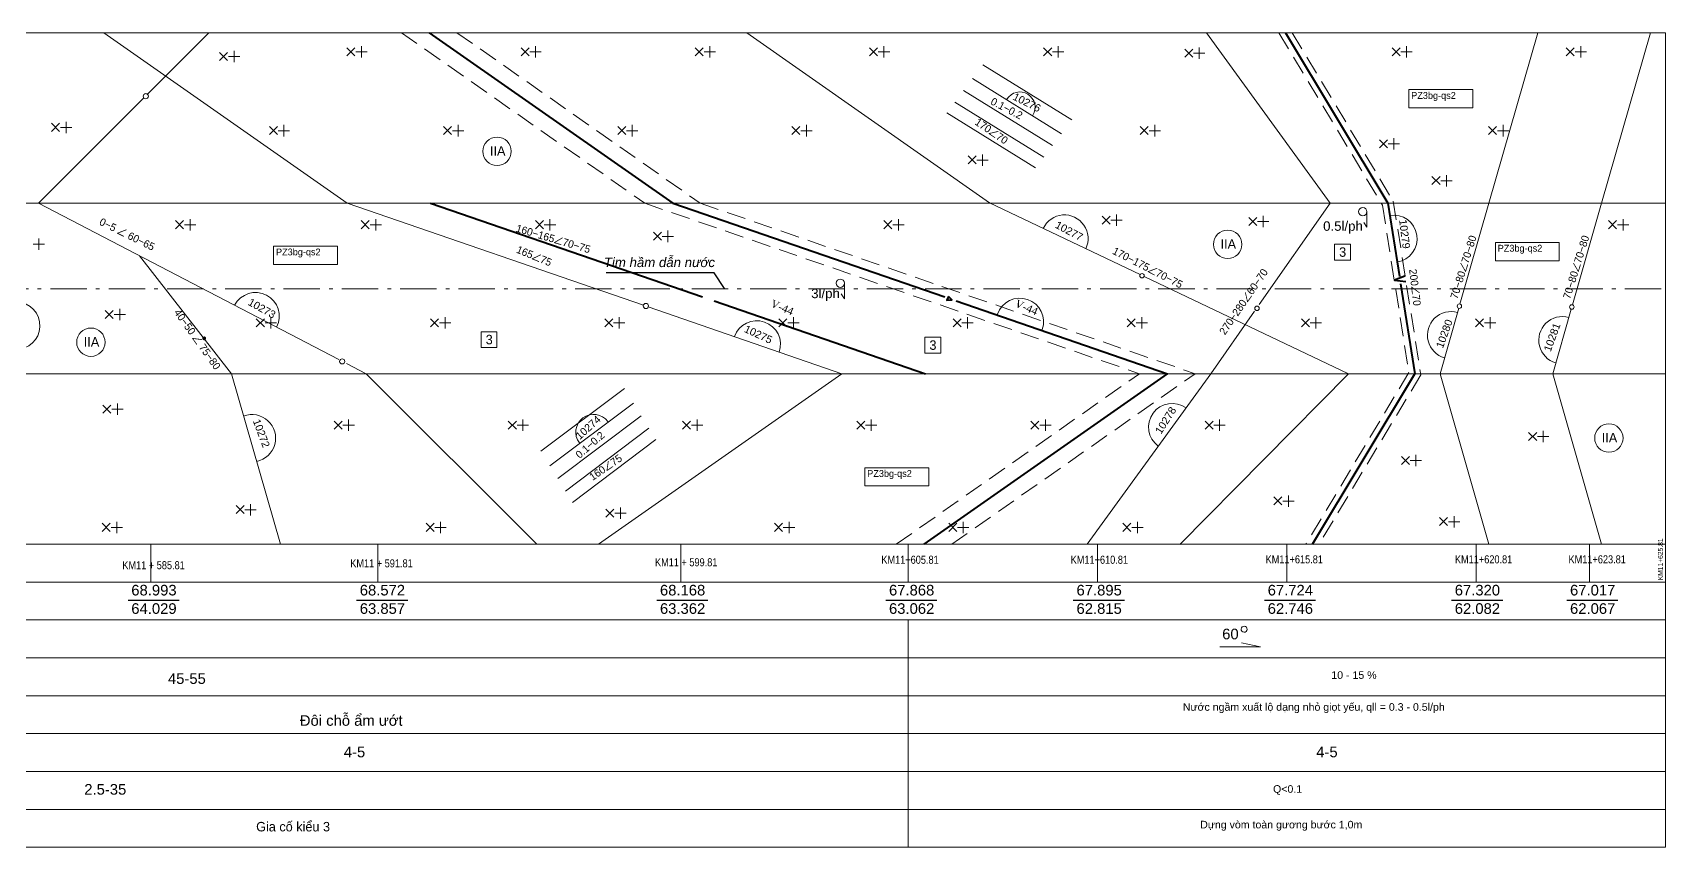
# Model space of a CAD drawing. Header units: inches. Extents: x 444671 to 463716, y 1783086 to 1794968.
# Drawn here: x 458111.35 to 458154.47, y 1788286.32 to 1788307.82 of the extents above; entities that cross this region are included whole.
import ezdxf
from ezdxf.enums import TextEntityAlignment as Align

# ---------------------------------------------------------------- set-up
doc = ezdxf.new("R2010")
doc.units = ezdxf.units.IN
doc.header["$MEASUREMENT"] = 0
doc.linetypes.add('ACAD_ISO10W100', pattern=[18, 12, -3, 0, -3])
doc.linetypes.add('DASHEDX2', pattern=[1.5, 1, -0.5])
for name, color, linetype, lineweight in [('ah', 7, 'Continuous', 15), ('Akhung', 7, 'Continuous', 18), ('bac6', 7, 'Continuous', 40), ('bac7', 7, 'Continuous', 20), ('bac8', 251, 'Continuous', 9), ('dg', 1, 'Continuous', 40), ('khung', 7, 'Continuous', 15), ('Phuongvi', 7, 'Continuous', 15), ('Sohieu', 7, 'Continuous', 15), ('tdc', 7, 'Continuous', 15), ('Thoc2', 7, 'Continuous', 9), ('Xuatlonuoc', 4, 'Continuous', 15)]:
    doc.layers.add(name, color=color, linetype=linetype, lineweight=lineweight)
doc.layers.add('Caodoguong', color=7, linetype='Continuous')
doc.styles.add('.2', font='', dxfattribs={"height": 0.2})
doc.styles.add('Chuin', font='', dxfattribs={"height": 0.2})
doc.styles.add('Geo', font='', dxfattribs={"height": 0.2})
doc.styles.add('ham', font='arial.ttf')
doc.styles.add('s', font='symbol.ttf', dxfattribs={"height": 0.4})
doc.styles.add('Tu', font='romans.shx', dxfattribs={"width": 0.7})
doc.styles.get('.2').set_extended_font_data('.VnArial')
doc.styles.get('Chuin').set_extended_font_data('.VnArial')
doc.styles.get('Geo').set_extended_font_data('Geo TimesP')
doc.dimstyles.new('Tu', dxfattribs={"dimtxt": 0.15, "dimasz": 0.1, "dimexe": 0.05, "dimexo": 0.1, "dimgap": 0.0625, "dimtad": 1, "dimdec": 3, "dimrnd": 0.0005, "dimdsep": 46, "dimtxsty": 'Tu', "dimblk": 'OBLIQUE', "dimcen": 2.5, "dimadec": 0, "dimazin": 0, "dimtfac": 0.25, "dimtdec": 3, "dimtmove": 0, "dimatfit": 3, "dimfxl": 0, "dimtolj": 1, "dimtzin": 0, "dimarcsym": 0})

# ---------------------------------------------------------------- blocks, each defined once
blk = doc.blocks.new('_Oblique')
at = {"color": 0, "linetype": 'ByBlock', "lineweight": -2}
blk.add_line((-0.5, -0.5), (0.5, 0.5), dxfattribs=at)

msp = doc.modelspace()

# ---------------------------------------------------------------- hatches: boundary and pattern name
at = {"layer": 'bac8'}
msp.add_hatch(color=256, dxfattribs=at).paths.add_polyline_path([(458115.8343, 1788299.7527, 1), (458115.9351, 1788299.7527, 1)])

# ---------------------------------------------------------------- linework, layer by layer
at = {"layer": 'ah', "color": 1, "linetype": 'DASHEDX2', "ltscale": 0.5}
for p, q in [((458127.5171, 1788303.3201), (458140.5861, 1788298.8201)), ((458128.9845, 1788303.3201), (458142.0535, 1788298.8201))]:
    msp.add_line(p, q, dxfattribs=at)
for points in [[(458121.0905, 1788307.8201), (458127.5171, 1788303.3201)], [(458122.5579, 1788307.8201), (458128.9845, 1788303.3201)], [(458134.1594, 1788294.3201), (458140.5861, 1788298.8201)], [(458135.6268, 1788294.3201), (458142.0535, 1788298.8201)]]:
    msp.add_lwpolyline(points, dxfattribs=at)
at = {"layer": 'ah', "linetype": 'DASHEDX2', "ltscale": 0.5}
for points in [[(458144.2639, 1788307.8201), (458146.9992, 1788303.2679), (458147.6988, 1788298.8506), (458144.9767, 1788294.3201)], [(458144.6139, 1788307.8201), (458147.2864, 1788303.3724), (458148.0122, 1788298.7897), (458145.3266, 1788294.3201)]]:
    msp.add_lwpolyline(points, dxfattribs=at)
at = {"layer": 'bac6'}
for p, q in [((458147.1428, 1788303.3201), (458147.4494, 1788301.3841)), ((458147.4799, 1788301.192), (458147.8555, 1788298.8201))]:
    msp.add_line(p, q, dxfattribs=at)
for points in [[(458144.4389, 1788307.8201), (458147.1428, 1788303.3201)], [(458147.5931, 1788301.3928), (458147.3162, 1788301.2898), (458147.621, 1788301.2576)], [(458145.1517, 1788294.3201), (458147.8555, 1788298.8201)]]:
    msp.add_lwpolyline(points, dxfattribs=at)
at = {"layer": 'bac7'}
for p, q in [((458114.2875, 1788306.1), (458111.5077, 1788303.3201)), ((458111.5077, 1788303.3201), (458119.4395, 1788299.1966)), ((458119.6574, 1788303.3201), (458127.481, 1788300.6263)), ((458149.8102, 1788303.3201), (458149.0471, 1788300.6591)), ((458152.7876, 1788303.3201), (458152.0184, 1788300.6376)), ((458127.6095, 1788300.582), (458132.7263, 1788298.8201)), ((458149.0146, 1788300.5457), (458148.5198, 1788298.8201)), ((458151.9859, 1788300.5243), (458151.4973, 1788298.8201)), ((458124.6635, 1788294.3201), (458120.1635, 1788298.8201))]:
    msp.add_line(p, q, dxfattribs=at)
for points in [[(458113.2307, 1788307.8201), (458119.6574, 1788303.3201)], [(458116.0077, 1788307.8201), (458114.3832, 1788306.1957)], [(458130.2093, 1788307.8201), (458136.6198, 1788303.3288), (458140.6004, 1788301.4365)], [(458142.351, 1788307.8201), (458145.6205, 1788303.3201)], [(458151.1005, 1788307.8201), (458149.8102, 1788303.3201)], [(458154.078, 1788307.8201), (458152.7876, 1788303.3201)], [(458143.7454, 1788300.6422), (458145.6205, 1788303.3201)], [(458140.7062, 1788301.3862), (458146.1046, 1788298.8198), (458141.6514, 1788294.3108)], [(458142.4695, 1788298.8201), (458143.623, 1788300.4674)], [(458119.6376, 1788299.0935), (458120.1635, 1788298.8201)], [(458126.2996, 1788294.3201), (458132.7263, 1788298.8201)], [(458139.2001, 1788294.3201), (458142.4695, 1788298.8201)], [(458148.5198, 1788298.8201), (458149.8102, 1788294.3201)], [(458151.4973, 1788298.8201), (458152.7876, 1788294.3201)]]:
    msp.add_lwpolyline(points, dxfattribs=at)
for centre, radius in [((458114.3402, 1788306.1429), 0.0681), ((458140.6504, 1788301.4053), 0.0589), ((458127.5462, 1788300.607), 0.0681), ((458143.6852, 1788300.5446), 0.0589), ((458149.0314, 1788300.6022), 0.0589), ((458152.0013, 1788300.5812), 0.0589), ((458119.5279, 1788299.1451), 0.0681)]:
    msp.add_circle(centre, radius, dxfattribs=at)
at = {"layer": 'bac8'}
msp.add_line((458114.1744, 1788301.9338), (458116.6032, 1788298.8201), dxfattribs=at)
for points in [[(458136.4479, 1788306.9685), (458138.7934, 1788305.5156)], [(458136.1756, 1788306.6068), (458138.5211, 1788305.1539)], [(458135.9384, 1788306.2918), (458138.2839, 1788304.839)], [(458135.4944, 1788305.702), (458137.8399, 1788304.2491)], [(458135.7071, 1788305.9846), (458138.0526, 1788304.5317)], [(458116.6032, 1788298.8201), (458117.8936, 1788294.3201)], [(458124.7736, 1788296.7711), (458126.9787, 1788298.4294)], [(458125.0118, 1788296.3861), (458127.2168, 1788298.0443)], [(458125.2192, 1788296.0508), (458127.4243, 1788297.709)], [(458125.4215, 1788295.7238), (458127.6266, 1788297.382)], [(458125.6076, 1788295.423), (458127.8127, 1788297.0812)]]:
    msp.add_lwpolyline(points, dxfattribs=at)
at = {"layer": 'bac8', "linetype": 'ByBlock'}
msp.add_arc((458137.4234, 1788305.8539), 0.402, 328.22546, 148.22546, dxfattribs=at)
at = {"layer": 'Caodoguong', "color": 0, "linetype": 'Continuous', "ltscale": 0.1}
for points in [[(458113.8731, 1788292.8438), (458115.2237, 1788292.8438)], [(458119.9068, 1788292.8438), (458121.2574, 1788292.8438)], [(458127.8344, 1788292.8438), (458129.1849, 1788292.8438)], [(458133.8833, 1788292.8438), (458135.2338, 1788292.8438)], [(458138.8356, 1788292.8438), (458140.1861, 1788292.8438)], [(458143.8842, 1788292.8438), (458145.2347, 1788292.8438)], [(458148.8242, 1788292.8438), (458150.1748, 1788292.8438)], [(458151.8682, 1788292.8438), (458153.2188, 1788292.8438)]]:
    msp.add_lwpolyline(points, dxfattribs=at)
at = {"layer": 'dg', "color": 6}
for p, q in [((458121.8596, 1788303.3201), (458129.0428, 1788300.8468)), ((458129.3484, 1788300.7415), (458134.9285, 1788298.8201))]:
    msp.add_line(p, q, dxfattribs=at)
at = {"layer": 'dg'}
for p, q in [((458128.2548, 1788303.3201), (458135.4381, 1788300.8468)), ((458135.7437, 1788300.7415), (458141.3238, 1788298.8201))]:
    msp.add_line(p, q, dxfattribs=at)
for points in [[(458121.8282, 1788307.8201), (458128.2548, 1788303.3201)], [(458135.5366, 1788300.861), (458135.4911, 1788300.7641), (458135.6302, 1788300.7672), (458135.5366, 1788300.861)], [(458134.8971, 1788294.3201), (458141.3238, 1788298.8201)]]:
    msp.add_lwpolyline(points, dxfattribs=at)
at = {"layer": 'khung'}
for points in [[(458028.6603, 1788307.8201), (458154.4703, 1788307.8201)], [(458154.4703, 1788307.8201), (458154.4703, 1788286.3201)], [(458028.6603, 1788303.3201), (458154.4703, 1788303.3201)], [(458028.6603, 1788298.8201), (458154.4703, 1788298.8201)], [(458028.6603, 1788294.3201), (458154.4703, 1788294.3201)], [(458114.4703, 1788294.3201), (458114.4703, 1788293.3201)], [(458120.4703, 1788294.3201), (458120.4703, 1788293.3201)], [(458128.4703, 1788294.3201), (458128.4703, 1788293.3201)], [(458134.4703, 1788294.3201), (458134.4703, 1788293.3201)], [(458139.4703, 1788294.3201), (458139.4703, 1788293.3201)], [(458144.4703, 1788294.3201), (458144.4703, 1788293.3201)], [(458149.4703, 1788294.3201), (458149.4703, 1788293.3201)], [(458152.4703, 1788294.3201), (458152.4703, 1788293.3201)], [(458134.4703, 1788286.3201), (458134.4703, 1788292.3201)], [(458028.6603, 1788289.3201), (458154.4703, 1788289.3201)], [(458028.6603, 1788288.3201), (458154.4703, 1788288.3201)], [(458028.6603, 1788287.3201), (458154.4703, 1788287.3201)], [(458028.6603, 1788286.3201), (458154.4703, 1788286.3201)]]:
    msp.add_lwpolyline(points, dxfattribs=at)
at = {"layer": 'khung', "linetype": 'ACAD_ISO10W100', "ltscale": 0.08}
msp.add_lwpolyline([(458028.6603, 1788301.0625), (458154.4703, 1788301.0625)], dxfattribs=at)
at = {"layer": 'khung', "color": 0, "linetype": 'Continuous', "ltscale": 0.1}
for points in [[(458028.6603, 1788293.3201), (458154.4703, 1788293.3201)], [(458028.6603, 1788292.3201), (458154.4703, 1788292.3201)], [(458142.7014, 1788291.6102), (458143.7819, 1788291.6102), (458143.2743, 1788291.7188)]]:
    msp.add_lwpolyline(points, dxfattribs=at)
at = {"layer": 'khung', "linetype": 'Continuous', "ltscale": 0.1}
for points in [[(458028.6603, 1788291.3201), (458154.4703, 1788291.3201)], [(458028.6603, 1788290.3201), (458154.4703, 1788290.3201)]]:
    msp.add_lwpolyline(points, dxfattribs=at)
at = {"layer": 'khung', "color": 0, "linetype": 'Continuous', "ltscale": 0.1}
msp.add_ellipse((458143.3473, 1788292.0755), major_axis=(-0.0479, -0.0626), ratio=0.9999905, start_param=6.4865855, end_param=12.7475976, dxfattribs=at)
at = {"layer": 'Sohieu'}
for centre, radius, start, end in [((458138.6019, 1788302.3865), 0.624, 334.57382, 154.57382), ((458147.2913, 1788302.3823), 0.624, 279, 99), ((458117.2408, 1788300.3396), 0.624, 332.53095, 152.53095), ((458110.9204, 1788300.0868), 0.624, 279, 99), ((458130.4781, 1788299.5943), 0.624, 341, 161), ((458148.8113, 1788299.8367), 0.624, 74, 254), ((458151.7508, 1788299.7044), 0.624, 74, 254), ((458141.4467, 1788297.4123), 0.624, 54, 234), ((458117.1458, 1788297.118), 0.624, 281.18511, 110.81489), ((458126.1662, 1788297.2756), 0.4709, 36.9429, 216.9429)]:
    msp.add_arc(centre, radius, start, end, dxfattribs=at)
at = {"layer": 'Sohieu', "color": 1}
msp.add_arc((458137.4249, 1788300.1895), 0.624, 341, 161, dxfattribs=at)
at = {"layer": 'tdc'}
for points in [[(458147.6954, 1788305.8348), (458147.6954, 1788306.3164), (458149.3833, 1788306.3164), (458149.3833, 1788305.8348)], [(458145.7342, 1788301.8174), (458146.1542, 1788301.8174), (458146.1542, 1788302.2374), (458145.7342, 1788302.2374)], [(458149.9805, 1788301.8025), (458149.9805, 1788302.2841), (458151.6685, 1788302.2841), (458151.6685, 1788301.8025)], [(458117.7164, 1788301.7044), (458117.7164, 1788302.186), (458119.4044, 1788302.186), (458119.4044, 1788301.7044)], [(458123.1951, 1788299.507), (458123.6151, 1788299.507), (458123.6151, 1788299.927), (458123.1951, 1788299.927)], [(458134.9134, 1788299.3614), (458135.3334, 1788299.3614), (458135.3334, 1788299.7814), (458134.9134, 1788299.7814)], [(458133.3292, 1788295.8574), (458133.3292, 1788296.339), (458135.0172, 1788296.339), (458135.0172, 1788295.8574)]]:
    msp.add_lwpolyline(points, close=True, dxfattribs=at)
for centre in [(458123.6172, 1788304.6898), (458142.9115, 1788302.2337), (458112.8906, 1788299.6509), (458152.9789, 1788297.1213)]:
    msp.add_circle(centre, 0.375, dxfattribs=at)
at = {"layer": 'Thoc2', "linetype": 'ByBlock', "ltscale": 1.5}
for p, q in [((458119.8639, 1788307.212), (458119.6517, 1788307.4241)), ((458124.4639, 1788307.212), (458124.2517, 1788307.4241)), ((458129.0639, 1788307.212), (458128.8517, 1788307.4241)), ((458133.6639, 1788307.212), (458133.4517, 1788307.4241)), ((458138.2639, 1788307.212), (458138.0517, 1788307.4241)), ((458141.9889, 1788307.177), (458141.7768, 1788307.3892)), ((458147.4639, 1788307.212), (458147.2517, 1788307.4241)), ((458152.0639, 1788307.212), (458151.8517, 1788307.4241)), ((458116.4988, 1788307.0865), (458116.2866, 1788307.2986)), ((458112.0643, 1788305.2156), (458111.8521, 1788305.4277)), ((458117.8154, 1788305.1319), (458117.6033, 1788305.344)), ((458122.4154, 1788305.1319), (458122.2033, 1788305.344)), ((458127.0154, 1788305.1319), (458126.8033, 1788305.344)), ((458131.6154, 1788305.1319), (458131.4033, 1788305.344)), ((458140.8154, 1788305.1319), (458140.6033, 1788305.344)), ((458150.0154, 1788305.1319), (458149.8033, 1788305.344)), ((458147.1303, 1788304.7821), (458146.9182, 1788304.9942)), ((458136.2694, 1788304.3548), (458136.0573, 1788304.5669)), ((458148.5194, 1788303.8103), (458148.3073, 1788304.0224)), ((458115.3395, 1788302.647), (458115.1274, 1788302.8591)), ((458120.2431, 1788302.647), (458120.031, 1788302.8591)), ((458124.8431, 1788302.647), (458124.631, 1788302.8591)), ((458134.0431, 1788302.647), (458133.831, 1788302.8591)), ((458139.8066, 1788302.7665), (458139.5945, 1788302.9786)), ((458143.6806, 1788302.7344), (458143.4685, 1788302.9466)), ((458153.1839, 1788302.647), (458152.9717, 1788302.8591)), ((458127.9583, 1788302.3434), (458127.7462, 1788302.5555)), ((458113.4797, 1788300.2797), (458113.2676, 1788300.4918)), ((458117.4713, 1788300.059), (458117.2592, 1788300.2712)), ((458122.0713, 1788300.059), (458121.8592, 1788300.2712)), ((458126.6713, 1788300.059), (458126.4592, 1788300.2712)), ((458131.2713, 1788300.059), (458131.0592, 1788300.2712)), ((458135.8713, 1788300.059), (458135.6592, 1788300.2712)), ((458140.4713, 1788300.059), (458140.2592, 1788300.2712)), ((458145.0713, 1788300.059), (458144.8592, 1788300.2712)), ((458149.6713, 1788300.059), (458149.4592, 1788300.2712)), ((458113.4189, 1788297.7789), (458113.2068, 1788297.9911)), ((458119.5263, 1788297.359), (458119.3142, 1788297.5712)), ((458124.1263, 1788297.359), (458123.9142, 1788297.5712)), ((458128.7263, 1788297.359), (458128.5142, 1788297.5712)), ((458133.3263, 1788297.359), (458133.1142, 1788297.5712)), ((458137.9263, 1788297.359), (458137.7142, 1788297.5712)), ((458142.5263, 1788297.359), (458142.3142, 1788297.5712)), ((458151.0725, 1788297.06), (458150.8604, 1788297.2721)), ((458147.7112, 1788296.4265), (458147.499, 1788296.6386)), ((458116.9355, 1788295.1284), (458116.7234, 1788295.3405)), ((458144.3429, 1788295.355), (458144.1307, 1788295.5671)), ((458126.7033, 1788295.0348), (458126.4912, 1788295.247)), ((458148.7201, 1788294.8122), (458148.5079, 1788295.0243)), ((458113.4015, 1788294.659), (458113.1894, 1788294.8712)), ((458121.9556, 1788294.659), (458121.7435, 1788294.8712)), ((458131.1556, 1788294.659), (458130.9435, 1788294.8712)), ((458135.7556, 1788294.659), (458135.5435, 1788294.8712)), ((458140.3556, 1788294.659), (458140.1435, 1788294.8712))]:
    msp.add_line(p, q, dxfattribs=at)
at = {"layer": 'Thoc2', "linetype": 'ByBlock'}
for p, q in [((458119.6517, 1788307.212), (458119.8639, 1788307.4241)), ((458120.0354, 1788307.1637), (458120.0354, 1788307.4637)), ((458124.2517, 1788307.212), (458124.4639, 1788307.4241)), ((458124.6354, 1788307.1637), (458124.6354, 1788307.4637)), ((458128.8517, 1788307.212), (458129.0639, 1788307.4241)), ((458129.2354, 1788307.1637), (458129.2354, 1788307.4637)), ((458133.4517, 1788307.212), (458133.6639, 1788307.4241)), ((458133.8354, 1788307.1637), (458133.8354, 1788307.4637)), ((458138.0517, 1788307.212), (458138.2639, 1788307.4241)), ((458138.4354, 1788307.1637), (458138.4354, 1788307.4637)), ((458141.7768, 1788307.177), (458141.9889, 1788307.3892)), ((458142.1604, 1788307.1287), (458142.1604, 1788307.4287)), ((458147.2517, 1788307.212), (458147.4639, 1788307.4241)), ((458147.6354, 1788307.1637), (458147.6354, 1788307.4637)), ((458151.8517, 1788307.212), (458152.0639, 1788307.4241)), ((458152.2354, 1788307.1637), (458152.2354, 1788307.4637)), ((458116.2866, 1788307.0865), (458116.4988, 1788307.2986)), ((458116.5203, 1788307.1882), (458116.8203, 1788307.1882)), ((458116.6703, 1788307.0382), (458116.6703, 1788307.3382)), ((458119.8854, 1788307.3137), (458120.1854, 1788307.3137)), ((458124.4854, 1788307.3137), (458124.7854, 1788307.3137)), ((458129.0854, 1788307.3137), (458129.3854, 1788307.3137)), ((458133.6854, 1788307.3137), (458133.9854, 1788307.3137)), ((458138.2854, 1788307.3137), (458138.5854, 1788307.3137)), ((458142.0104, 1788307.2787), (458142.3104, 1788307.2787)), ((458147.4854, 1788307.3137), (458147.7854, 1788307.3137)), ((458152.0854, 1788307.3137), (458152.3854, 1788307.3137)), ((458111.8521, 1788305.2156), (458112.0643, 1788305.4277)), ((458112.0858, 1788305.3173), (458112.3858, 1788305.3173)), ((458112.2358, 1788305.1673), (458112.2358, 1788305.4673)), ((458117.6033, 1788305.1319), (458117.8154, 1788305.344)), ((458117.8369, 1788305.2336), (458118.1369, 1788305.2336)), ((458117.9869, 1788305.0836), (458117.9869, 1788305.3836)), ((458122.2033, 1788305.1319), (458122.4154, 1788305.344)), ((458122.4369, 1788305.2336), (458122.7369, 1788305.2336)), ((458122.5869, 1788305.0836), (458122.5869, 1788305.3836)), ((458126.8033, 1788305.1319), (458127.0154, 1788305.344)), ((458127.0369, 1788305.2336), (458127.3369, 1788305.2336)), ((458127.1869, 1788305.0836), (458127.1869, 1788305.3836)), ((458131.4033, 1788305.1319), (458131.6154, 1788305.344)), ((458131.6369, 1788305.2336), (458131.9369, 1788305.2336)), ((458131.7869, 1788305.0836), (458131.7869, 1788305.3836)), ((458140.6033, 1788305.1319), (458140.8154, 1788305.344)), ((458140.8369, 1788305.2336), (458141.1369, 1788305.2336)), ((458140.9869, 1788305.0836), (458140.9869, 1788305.3836)), ((458149.8033, 1788305.1319), (458150.0154, 1788305.344)), ((458150.0369, 1788305.2336), (458150.3369, 1788305.2336)), ((458150.1869, 1788305.0836), (458150.1869, 1788305.3836)), ((458146.9182, 1788304.7821), (458147.1303, 1788304.9942)), ((458147.1519, 1788304.8838), (458147.4519, 1788304.8838)), ((458147.3019, 1788304.7338), (458147.3019, 1788305.0338)), ((458136.0573, 1788304.3548), (458136.2694, 1788304.5669)), ((458136.2909, 1788304.4565), (458136.5909, 1788304.4565)), ((458136.4409, 1788304.3065), (458136.4409, 1788304.6065)), ((458148.3073, 1788303.8103), (458148.5194, 1788304.0224)), ((458148.6909, 1788303.7619), (458148.6909, 1788304.0619)), ((458148.5409, 1788303.9119), (458148.8409, 1788303.9119)), ((458115.1274, 1788302.647), (458115.3395, 1788302.8591)), ((458115.361, 1788302.7486), (458115.661, 1788302.7486)), ((458115.511, 1788302.5986), (458115.511, 1788302.8986)), ((458120.031, 1788302.647), (458120.2431, 1788302.8591)), ((458120.2647, 1788302.7486), (458120.5647, 1788302.7486)), ((458120.4147, 1788302.5986), (458120.4147, 1788302.8986)), ((458124.631, 1788302.647), (458124.8431, 1788302.8591)), ((458124.8647, 1788302.7486), (458125.1647, 1788302.7486)), ((458125.0147, 1788302.5986), (458125.0147, 1788302.8986)), ((458133.831, 1788302.647), (458134.0431, 1788302.8591)), ((458134.0647, 1788302.7486), (458134.3647, 1788302.7486)), ((458134.2147, 1788302.5986), (458134.2147, 1788302.8986)), ((458139.5945, 1788302.7665), (458139.8066, 1788302.9786)), ((458139.8282, 1788302.8681), (458140.1282, 1788302.8681)), ((458139.9782, 1788302.7181), (458139.9782, 1788303.0181)), ((458143.4685, 1788302.7344), (458143.6806, 1788302.9466)), ((458143.7021, 1788302.8361), (458144.0021, 1788302.8361)), ((458143.8521, 1788302.6861), (458143.8521, 1788302.9861)), ((458152.9717, 1788302.647), (458153.1839, 1788302.8591)), ((458153.2054, 1788302.7486), (458153.5054, 1788302.7486)), ((458153.3554, 1788302.5986), (458153.3554, 1788302.8986)), ((458111.3631, 1788302.2388), (458111.6631, 1788302.2388)), ((458111.5131, 1788302.0888), (458111.5131, 1788302.3888)), ((458127.7462, 1788302.3434), (458127.9583, 1788302.5555)), ((458127.9798, 1788302.4451), (458128.2798, 1788302.4451)), ((458128.1298, 1788302.2951), (458128.1298, 1788302.5951)), ((458113.2676, 1788300.2797), (458113.4797, 1788300.4918)), ((458113.6513, 1788300.2314), (458113.6513, 1788300.5314)), ((458113.5013, 1788300.3814), (458113.8013, 1788300.3814)), ((458117.2592, 1788300.059), (458117.4713, 1788300.2712)), ((458117.4928, 1788300.1607), (458117.7928, 1788300.1607)), ((458117.6428, 1788300.0107), (458117.6428, 1788300.3107)), ((458121.8592, 1788300.059), (458122.0713, 1788300.2712)), ((458122.0928, 1788300.1607), (458122.3928, 1788300.1607)), ((458122.2428, 1788300.0107), (458122.2428, 1788300.3107)), ((458126.4592, 1788300.059), (458126.6713, 1788300.2712)), ((458126.6928, 1788300.1607), (458126.9928, 1788300.1607)), ((458126.8428, 1788300.0107), (458126.8428, 1788300.3107)), ((458131.0592, 1788300.059), (458131.2713, 1788300.2712)), ((458131.2928, 1788300.1607), (458131.5928, 1788300.1607)), ((458131.4428, 1788300.0107), (458131.4428, 1788300.3107)), ((458135.6592, 1788300.059), (458135.8713, 1788300.2712)), ((458135.8928, 1788300.1607), (458136.1928, 1788300.1607)), ((458136.0428, 1788300.0107), (458136.0428, 1788300.3107)), ((458140.2592, 1788300.059), (458140.4713, 1788300.2712)), ((458140.4928, 1788300.1607), (458140.7928, 1788300.1607)), ((458140.6428, 1788300.0107), (458140.6428, 1788300.3107)), ((458144.8592, 1788300.059), (458145.0713, 1788300.2712)), ((458145.0928, 1788300.1607), (458145.3928, 1788300.1607)), ((458145.2428, 1788300.0107), (458145.2428, 1788300.3107)), ((458149.4592, 1788300.059), (458149.6713, 1788300.2712)), ((458149.6928, 1788300.1607), (458149.9928, 1788300.1607)), ((458149.8428, 1788300.0107), (458149.8428, 1788300.3107)), ((458113.2068, 1788297.7789), (458113.4189, 1788297.9911)), ((458113.5904, 1788297.7306), (458113.5904, 1788298.0306)), ((458113.4404, 1788297.8806), (458113.7404, 1788297.8806)), ((458119.3142, 1788297.359), (458119.5263, 1788297.5712)), ((458119.6978, 1788297.3107), (458119.6978, 1788297.6107)), ((458123.9142, 1788297.359), (458124.1263, 1788297.5712)), ((458124.2978, 1788297.3107), (458124.2978, 1788297.6107)), ((458128.5142, 1788297.359), (458128.7263, 1788297.5712)), ((458128.8978, 1788297.3107), (458128.8978, 1788297.6107)), ((458133.1142, 1788297.359), (458133.3263, 1788297.5712)), ((458133.4978, 1788297.3107), (458133.4978, 1788297.6107)), ((458137.7142, 1788297.359), (458137.9263, 1788297.5712)), ((458138.0978, 1788297.3107), (458138.0978, 1788297.6107)), ((458142.3142, 1788297.359), (458142.5263, 1788297.5712)), ((458142.6978, 1788297.3107), (458142.6978, 1788297.6107)), ((458119.5478, 1788297.4607), (458119.8478, 1788297.4607)), ((458124.1478, 1788297.4607), (458124.4478, 1788297.4607)), ((458128.7478, 1788297.4607), (458129.0478, 1788297.4607)), ((458133.3478, 1788297.4607), (458133.6478, 1788297.4607)), ((458137.9478, 1788297.4607), (458138.2478, 1788297.4607)), ((458142.5478, 1788297.4607), (458142.8478, 1788297.4607)), ((458150.8604, 1788297.06), (458151.0725, 1788297.2721)), ((458151.094, 1788297.1616), (458151.394, 1788297.1616)), ((458151.244, 1788297.0116), (458151.244, 1788297.3116)), ((458147.499, 1788296.4265), (458147.7112, 1788296.6386)), ((458147.8827, 1788296.3781), (458147.8827, 1788296.6781)), ((458147.7327, 1788296.5281), (458148.0327, 1788296.5281)), ((458116.7234, 1788295.1284), (458116.9355, 1788295.3405)), ((458117.107, 1788295.08), (458117.107, 1788295.38)), ((458144.1307, 1788295.355), (458144.3429, 1788295.5671)), ((458144.3644, 1788295.4567), (458144.6644, 1788295.4567)), ((458144.5144, 1788295.3067), (458144.5144, 1788295.6067)), ((458113.573, 1788294.6107), (458113.573, 1788294.9107)), ((458116.957, 1788295.23), (458117.257, 1788295.23)), ((458122.1271, 1788294.6107), (458122.1271, 1788294.9107)), ((458126.4912, 1788295.0348), (458126.7033, 1788295.247)), ((458126.7248, 1788295.1365), (458127.0248, 1788295.1365)), ((458126.8748, 1788294.9865), (458126.8748, 1788295.2865)), ((458131.3271, 1788294.6107), (458131.3271, 1788294.9107)), ((458135.9271, 1788294.6107), (458135.9271, 1788294.9107)), ((458140.5271, 1788294.6107), (458140.5271, 1788294.9107)), ((458148.5079, 1788294.8122), (458148.7201, 1788295.0243)), ((458148.7416, 1788294.9138), (458149.0416, 1788294.9138)), ((458148.8916, 1788294.7638), (458148.8916, 1788295.0638)), ((458113.1894, 1788294.659), (458113.4015, 1788294.8712)), ((458113.423, 1788294.7607), (458113.723, 1788294.7607)), ((458121.7435, 1788294.659), (458121.9556, 1788294.8712)), ((458121.9771, 1788294.7607), (458122.2771, 1788294.7607)), ((458130.9435, 1788294.659), (458131.1556, 1788294.8712)), ((458131.1771, 1788294.7607), (458131.4771, 1788294.7607)), ((458135.5435, 1788294.659), (458135.7556, 1788294.8712)), ((458135.7771, 1788294.7607), (458136.0771, 1788294.7607)), ((458140.1435, 1788294.659), (458140.3556, 1788294.8712)), ((458140.3771, 1788294.7607), (458140.6771, 1788294.7607))]:
    msp.add_line(p, q, dxfattribs=at)
at = {"layer": 'Xuatlonuoc', "linetype": 'ByBlock', "ltscale": 3}
for points in [[(458146.5883, 1788303.1107), (458146.5883, 1788302.6877), (458146.5042, 1788302.8145)], [(458132.7926, 1788301.2208), (458132.7926, 1788300.7978), (458132.7085, 1788300.9245)]]:
    msp.add_lwpolyline(points, dxfattribs=at)
for centre in [(458146.4786, 1788303.0963), (458132.6828, 1788301.2064)]:
    msp.add_circle(centre, 0.1107, dxfattribs=at)

# ---------------------------------------------------------------- texts
at = {"layer": 'Akhung', "lineweight": -2, "ltscale": 0.5, "insert": (458127.9051, 1788301.7567), "char_height": 0.25, "width": 5, "attachment_point": 5, "style": 'ham'}
msp.add_mtext('{\\fArial|b0|i1|c0|p34;Tim hầm dẫn nước}', dxfattribs=at)
at = {"layer": 'Caodoguong', "color": 0, "linetype": 'Continuous', "ltscale": 0.1, "style": 'Chuin'}
for s, p in [('68.993', (458114.5558, 1788292.9673)), ('68.572', (458120.5895, 1788292.9673)), ('68.168', (458128.5171, 1788292.9673)), ('67.868', (458134.566, 1788292.9673)), ('67.895', (458139.5183, 1788292.9673)), ('67.724', (458144.5669, 1788292.9673)), ('67.320', (458149.507, 1788292.9673)), ('67.017', (458152.551, 1788292.9673)), ('64.029', (458114.5558, 1788292.4816)), ('63.857', (458120.5895, 1788292.4816)), ('63.362', (458128.5171, 1788292.4816)), ('63.062', (458134.566, 1788292.4816)), ('62.815', (458139.5183, 1788292.4816)), ('62.746', (458144.5669, 1788292.4816)), ('62.082', (458149.507, 1788292.4816)), ('62.067', (458152.551, 1788292.4816)), ('45-55', (458115.4256, 1788290.6332)), ('§«i chç Èm \xadít ', (458119.8197, 1788289.5278)), ('4-5', (458119.8526, 1788288.6967)), ('4-5', (458145.5336, 1788288.6967)), ('2.5-35', (458113.2704, 1788287.7099))]:
    msp.add_text(s, height=0.28, dxfattribs=at).set_placement(p, align=Align.CENTER)
at = {"layer": 'khung', "color": 0, "linetype": 'Continuous', "ltscale": 0.1, "style": 'Chuin'}
msp.add_text('60', height=0.28, dxfattribs=at).set_placement((458142.7671, 1788291.8099))
at = {"layer": 'khung', "linetype": 'Continuous', "ltscale": 5, "style": 'Chuin'}
for s, p in [('10 - 15 %%%', (458146.2467, 1788290.7659)), ('N\xadíc ngÇm xuÊt lé d¹ng nhá giät yÕu, qll = 0.3 - 0.5l/ph', (458145.1861, 1788289.9242)), ('Q<0.1', (458144.4942, 1788287.76)), ('Dùng vßm toµn g\xad¬ng b\xadíc 1,0m', (458144.3264, 1788286.8197))]:
    msp.add_text(s, height=0.2, rotation=359.99916, dxfattribs=at).set_placement(p, align=Align.CENTER)
at = {"layer": 'khung', "ltscale": 5}
msp.add_text('Gia cè kiÓu 3', height=0.25, rotation=0.00084, dxfattribs=at).set_placement((458118.2302, 1788286.7403), align=Align.CENTER)
at = {"layer": 'khung', "char_height": 0.211335, "width": 2.113352, "attachment_point": 7}
for s, insert in [('{\\f.VnArial NarrowH|b0|i0|c0|p34;km11+615.81}', (458143.9135, 1788293.8116)), ('{\\f.VnArial NarrowH|b0|i0|c0|p34;km11+620.81}', (458148.9135, 1788293.8116)), ('{\\f.VnArial NarrowH|b0|i0|c0|p34;km11+623.81}', (458151.9135, 1788293.8116)), ('{\\f.VnArial NarrowH|b0|i0|c0|p34;km11 + 585.81}', (458113.721, 1788293.6573)), ('{\\f.VnArial NarrowH|b0|i0|c0|p34;km11 + 591.81}', (458119.7406, 1788293.7066)), ('{\\f.VnArial NarrowH|b0|i0|c0|p34;km11 + 599.81}', (458127.7875, 1788293.7347)), ('{\\f.VnArial NarrowH|b0|i0|c0|p34;km11+605.81}', (458133.7654, 1788293.8012)), ('{\\f.VnArial NarrowH|b0|i0|c0|p34;km11+610.81}', (458138.7654, 1788293.8012))]:
    msp.add_mtext(s, dxfattribs=dict(at, insert=insert))
at = {"layer": 'khung', "insert": (458154.4064, 1788293.3683), "char_height": 0.128782, "width": 1.287824, "attachment_point": 7, "rotation": 90}
msp.add_mtext('{\\f.VnArial NarrowH|b0|i0|c0|p34;km11+625.81}', dxfattribs=at)
at = {"layer": 'Phuongvi', "linetype": 'Continuous', "ltscale": 5, "style": 's'}
for s, rotation, p in [('0.1-0.2', 332.43527, (458137.0301, 1788305.7332)), ('170Ð70', 325.87033, (458136.6178, 1788305.1378)), ('0-5 Ð 60-65', 333.68695, (458113.8035, 1788302.4108)), ('0.1-0.2', 41.15271, (458126.1359, 1788296.8652)), ('160Ð75', 34.58777, (458126.5411, 1788296.265))]:
    msp.add_text(s, height=0.2, rotation=rotation, dxfattribs=at).set_placement(p, align=Align.CENTER)
at = {"layer": 'Phuongvi', "style": 's'}
msp.add_text('40-50 Ð 75-80 ', height=0.2, rotation=305.53886, dxfattribs=at).set_placement((458115.0733, 1788300.4344))
at = {"layer": 'Phuongvi', "color": 6, "char_height": 0.2, "width": 1.272449}
for s, insert, attachment_point, rotation in [('{\\fSymbol|b0|i0|c2|p18;160-165Ð70-75}', (458126.1038, 1788302.1882), 3, 343.53879), ('{\\f.VnTimeH|b0|i0|c0|p34;V-44}', (458130.899, 1788300.7816), 1, 337.13591)]:
    msp.add_mtext(s, dxfattribs=dict(at, insert=insert, attachment_point=attachment_point, rotation=rotation))
at = {"layer": 'Phuongvi', "char_height": 0.2, "width": 1.272449}
for s, insert, attachment_point, rotation in [('{\\fSymbol|b0|i0|c2|p18;70-80Ð70-80}', (458148.7849, 1788300.8344), 1, 72.81861), ('{\\fSymbol|b0|i0|c2|p18;70-80Ð70-80}', (458151.7623, 1788300.8344), 1, 72.81861), ('{\\fSymbol|b0|i0|c2|p18;165Ð75}', (458124.1834, 1788302.2055), 1, 337.65183), ('{\\fSymbol|b0|i0|c2|p18;170-175Ð70-75}', (458141.7491, 1788301.2437), 3, 332.8303), ('{\\fSymbol|b0|i0|c2|p18;270-280Ð60-70}', (458143.9905, 1788301.5002), 9, 55.55035), ('{\\fSymbol|b0|i0|c2|p18;200Ð70}', (458147.9017, 1788301.5936), 1, 276.81111)]:
    msp.add_mtext(s, dxfattribs=dict(at, insert=insert, attachment_point=attachment_point, rotation=rotation))
at = {"layer": 'Phuongvi', "color": 1, "insert": (458137.3513, 1788300.7816), "char_height": 0.2, "width": 1.272449, "attachment_point": 1, "rotation": 337.13591}
msp.add_mtext('{\\f.VnTimeH|b0|i0|c0|p34;V-44}', dxfattribs=at)
at = {"layer": 'Sohieu', "style": 'Chuin'}
for s, rotation, p in [('10276', 333.34751, (458137.2167, 1788306.0639)), ('10277', 331.70877, (458138.336, 1788302.684)), ('10279', 277.18576, (458147.4388, 1788302.8787)), ('10273', 330.91114, (458117.0194, 1788300.6463)), ('10275', 335.16862, (458130.1226, 1788299.9305)), ('10280', 70.08837, (458148.5942, 1788299.4763)), ('10281', 69.94113, (458151.4403, 1788299.383)), ('10278', 57.73432, (458141.1506, 1788297.2068)), ('10272', 290.57464, (458117.1638, 1788297.5756)), ('10274', 42.06495, (458125.801, 1788297.0647))]:
    msp.add_text(s, height=0.2, rotation=rotation, dxfattribs=at).set_placement(p)
at = {"layer": 'tdc', "style": 'Geo'}
for s, p in [('IIA', (458123.6342, 1788304.574)), ('IIA', (458142.9285, 1788302.1178)), ('3', (458145.9487, 1788301.9058)), ('IIA', (458112.9076, 1788299.535)), ('3', (458123.4096, 1788299.5954)), ('3', (458135.1279, 1788299.4498)), ('IIA', (458152.9959, 1788297.0054))]:
    msp.add_text(s, height=0.25, dxfattribs=at).set_placement(p, align=Align.CENTER)
at = {"layer": 'tdc', "char_height": 0.18, "width": 1.095707, "attachment_point": 1, "style": 'Geo'}
for insert in [(458147.7584, 1788306.2534), (458150.0435, 1788302.2211), (458117.7794, 1788302.123), (458133.3922, 1788296.276)]:
    msp.add_mtext('{\\fGeoTimesNR|b0|i0|c0|p18;PZ3bg-qs2}', dxfattribs=dict(at, insert=insert))
at = {"layer": 'Xuatlonuoc', "linetype": 'ByBlock', "ltscale": 3, "style": '.2'}
for s, p in [('0.5l/ph', (458145.4327, 1788302.5915)), ('3l/ph', (458131.9125, 1788300.8139))]:
    msp.add_text(s, height=0.25, dxfattribs=at).set_placement(p)

# ---------------------------------------------------------------- leaders
at = {"layer": 'Akhung', "lineweight": -2, "ltscale": 0.5}
msp.add_leader([(458129.6227, 1788301.0672), (458129.3539, 1788301.4855), (458126.4981, 1788301.4855)], dimstyle='Tu', override={"dimgap": 0.0625, "dimtad": 0}, dxfattribs=at)

doc.saveas('drawing.dxf')
